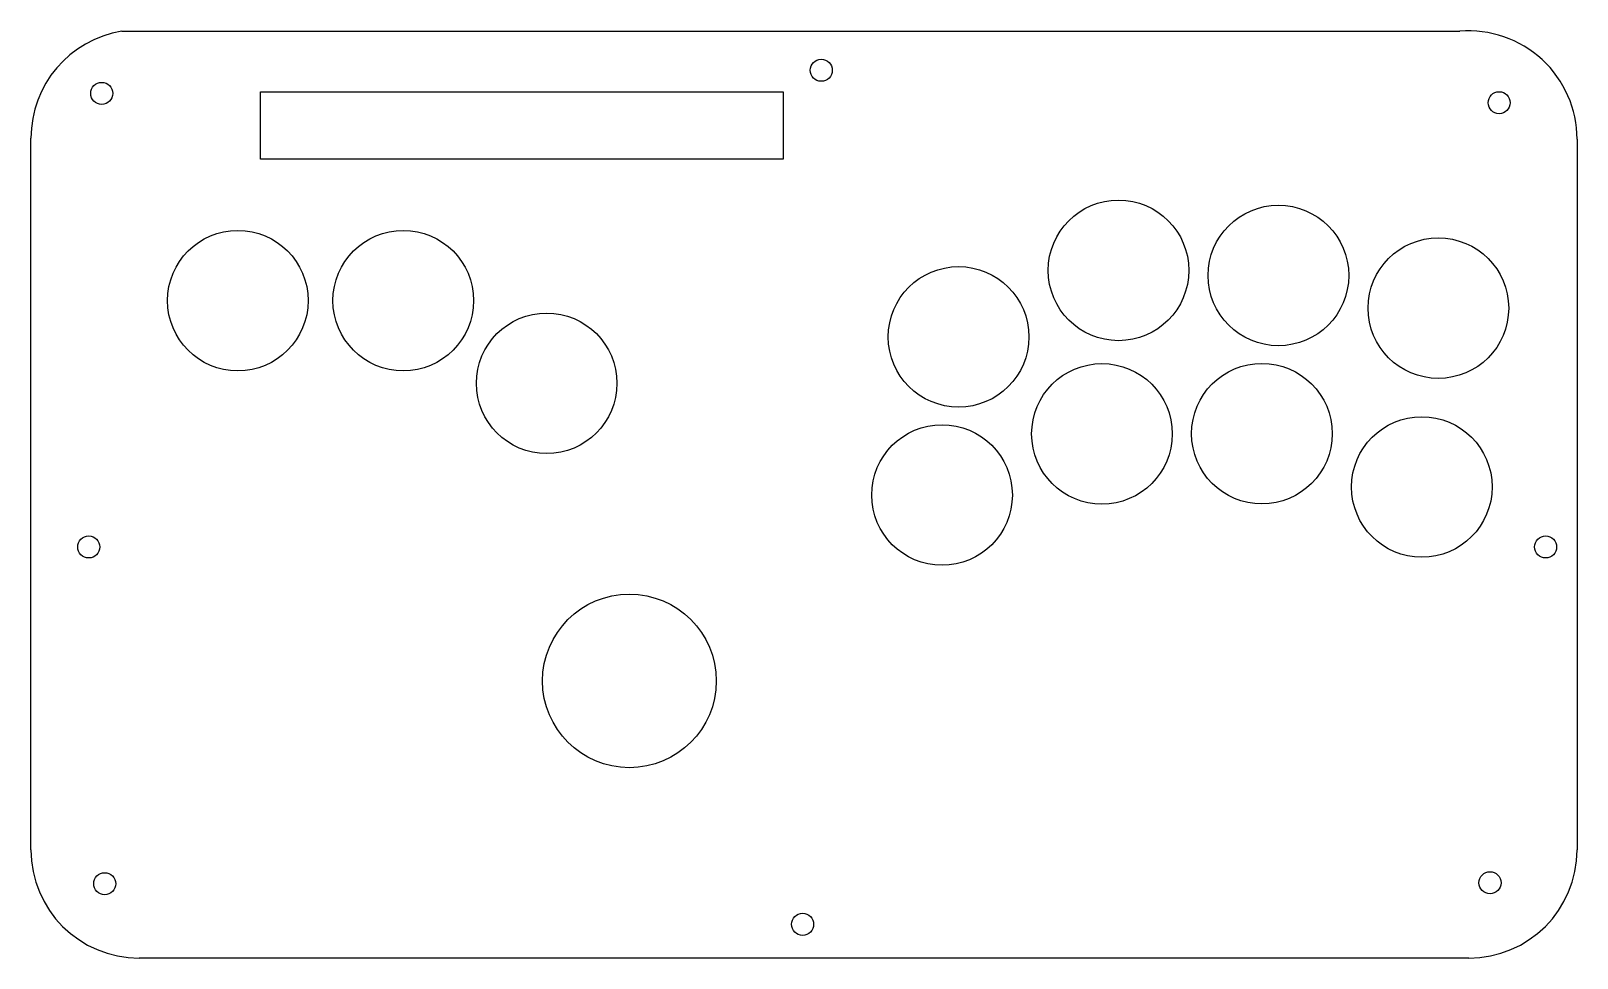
# Model space of a CAD drawing. Extents: x 11 to 292, y 23 to 191.
import ezdxf

# ---------------------------------------------------------------- set-up
doc = ezdxf.new("R2010")
doc.units = 0
doc.layers.add('View', color=7, linetype='CONTINUOUS')

msp = doc.modelspace()

# ---------------------------------------------------------------- linework, layer by layer
at = {"layer": 'View'}
for p, q in [((27.77, 190.86), (270.412, 190.86)), ((52.9686, 179.86), (147.73, 179.86)), ((52.9686, 167.632), (52.9686, 179.86)), ((147.73, 179.86), (147.73, 167.632)), ((11.3097, 42.3307), (11.3097, 171.472)), ((291.673, 171.259), (291.673, 42.3307)), ((147.73, 167.632), (52.9686, 167.632)), ((272.025, 22.6827), (30.9577, 22.6827))]:
    msp.add_line(p, q, dxfattribs=at)
for centre, radius in [((154.613, 183.772), 2), ((24.1501, 179.568), 2), ((277.545, 177.868), 2), ((208.521, 147.452), 12.75), ((237.521, 146.532), 12.75), ((48.8291, 141.97), 12.75), ((78.8291, 141.97), 12.75), ((266.521, 140.611), 12.75), ((179.521, 135.392), 12.75), ((104.829, 126.97), 12.75), ((205.521, 117.792), 12.75), ((234.521, 117.832), 12.75), ((263.521, 108.161), 12.75), ((176.521, 106.702), 12.75), ((21.8028, 97.2743), 2), ((285.972, 97.2739), 2), ((119.829, 72.9695), 15.75), ((24.6871, 36.1797), 2), ((275.886, 36.344), 2), ((151.241, 28.8112), 2)]:
    msp.add_circle(centre, radius, dxfattribs=at)
for centre, start, end in [((30.9577, 171.472), 99.3369, 180), ((272.025, 171.259), 0, 94.7046), ((30.9577, 42.3307), 180, -90), ((272.025, 42.3307), -90, 0)]:
    msp.add_arc(centre, 19.648, start, end, dxfattribs=at)

doc.saveas('drawing.dxf')
